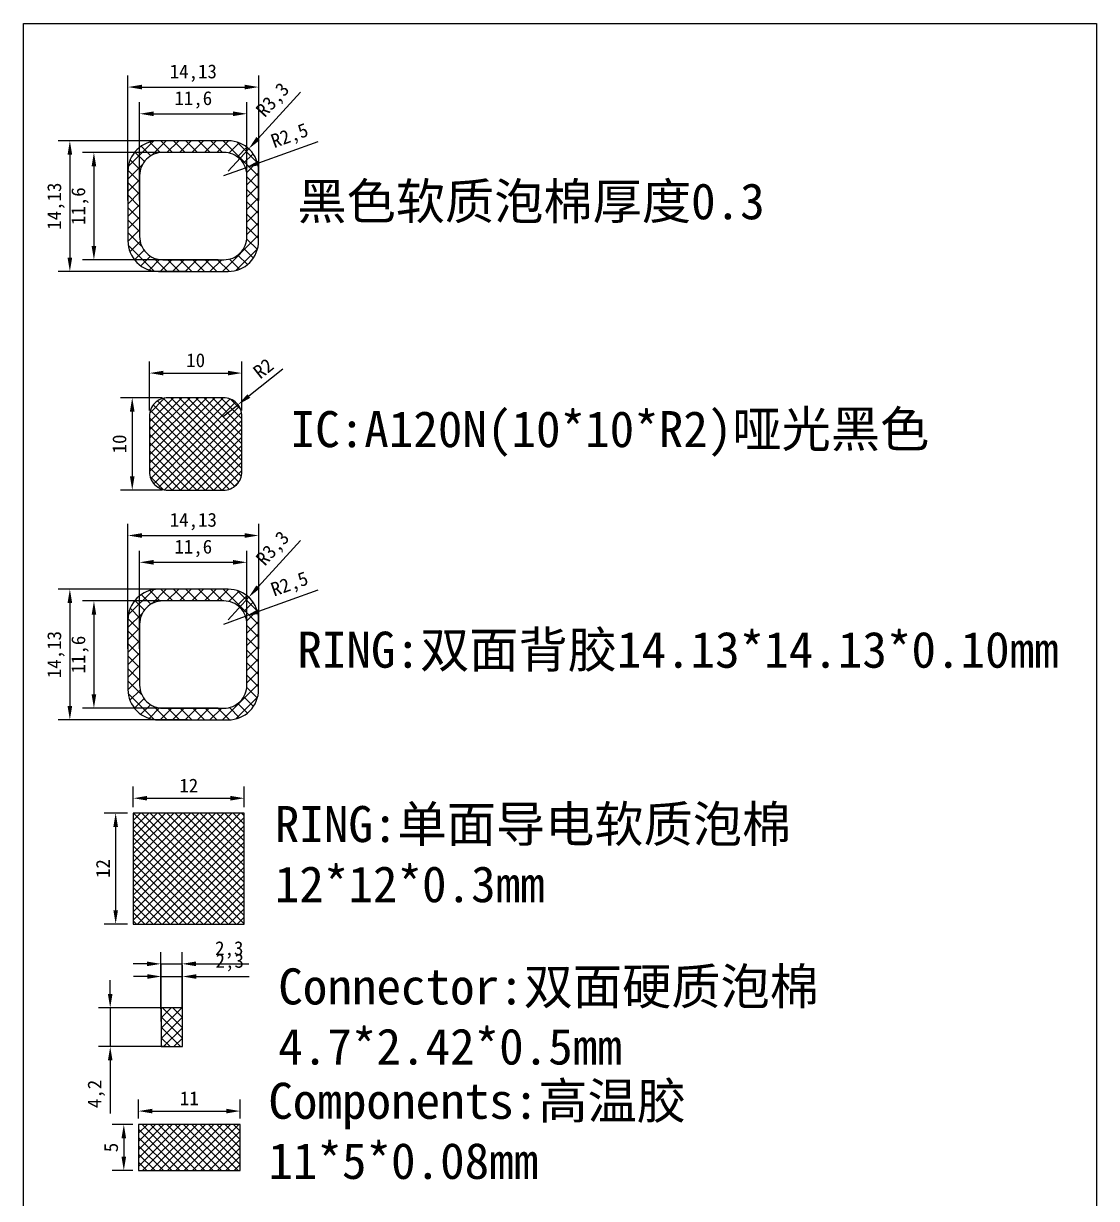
# Model space of a CAD drawing. Header units: millimetres. Extents: x 1564 to 1881, y 393 to 598.
# Drawn here: x 1765 to 1881, y 471.3 to 598.3 of the extents above; entities that cross this region are included whole.
import ezdxf

# ---------------------------------------------------------------- set-up
doc = ezdxf.new("R2010")
doc.units = ezdxf.units.MM
doc.header["$LTSCALE"] = 0.02
for name, color, linetype in [('Adhevise', 44, 'Continuous'), ('dim', 4, 'Continuous'), ('IC', 6, 'Continuous'), ('Ring', 7, 'Continuous'), ('图框', 7, 'Continuous')]:
    doc.layers.add(name, color=color, linetype=linetype)
doc.styles.get("Standard").update_dxf_attribs({"font": ''})
doc.styles.get('Standard').set_extended_font_data('SimSun')
doc.dimstyles.new('ISO-25', dxfattribs={"dimtxt": 1.5, "dimasz": 1.5, "dimexe": 1.25, "dimexo": 0.625, "dimtad": 1, "dimtxsty": 'Standard', "dimcen": 2.5, "dimadec": 0, "dimazin": 0, "dimtfac": 1, "dimtmove": 0, "dimatfit": 3, "dimfxl": 1, "dimarcsym": 0})

# ---------------------------------------------------------------- blocks, each defined once
blk = doc.blocks.new('*D44')
at = {"layer": 'Defpoints', "color": 0, "transparency": 16777216}
for p in [(1788.59, 560.52), (1778.59, 555.86), (1788.59, 555.86)]:
    blk.add_point(p, dxfattribs=at)
at = {"layer": 'dim', "color": 0, "lineweight": -2, "transparency": 16777216}
for p, q in [((1778.59, 556.49), (1778.59, 561.77)), ((1788.59, 556.49), (1788.59, 561.77)), ((1780.09, 560.52), (1787.09, 560.52))]:
    blk.add_line(p, q, dxfattribs=at)
at = {"layer": 'dim', "color": 0, "transparency": 16777216}
for points in [[(1780.09, 560.77), (1780.09, 560.27), (1778.59, 560.52)], [(1787.09, 560.77), (1787.09, 560.27), (1788.59, 560.52)]]:
    blk.add_solid(points, dxfattribs=at)
at = {"layer": 'dim', "color": 0, "transparency": 16777216, "insert": (1783.59, 561.9), "char_height": 1.5, "attachment_point": 5}
blk.add_mtext('10', dxfattribs=at)
blk = doc.blocks.new('*D45')
at = {"layer": 'Defpoints', "color": 0, "transparency": 16777216}
for p in [(1780.59, 557.86), (1776.73, 547.86), (1780.59, 547.86)]:
    blk.add_point(p, dxfattribs=at)
at = {"layer": 'dim', "color": 0, "lineweight": -2, "transparency": 16777216}
for p, q in [((1779.96, 557.86), (1775.48, 557.86)), ((1776.73, 556.36), (1776.73, 549.36)), ((1779.96, 547.86), (1775.48, 547.86))]:
    blk.add_line(p, q, dxfattribs=at)
at = {"layer": 'dim', "color": 0, "transparency": 16777216}
for points in [[(1776.48, 556.36), (1776.98, 556.36), (1776.73, 557.86)], [(1776.48, 549.36), (1776.98, 549.36), (1776.73, 547.86)]]:
    blk.add_solid(points, dxfattribs=at)
at = {"layer": 'dim', "color": 0, "transparency": 16777216, "insert": (1775.35, 552.86), "char_height": 1.5, "attachment_point": 5, "rotation": 90}
blk.add_mtext('10', dxfattribs=at)
blk = doc.blocks.new('*D46')
at = {"layer": 'Defpoints', "color": 0, "transparency": 16777216}
for p in [(1788.16, 557.1), (1786.59, 555.86)]:
    blk.add_point(p, dxfattribs=at)
at = {"layer": 'dim', "color": 0, "lineweight": -2, "transparency": 16777216}
for p, q in [((1793, 560.94), (1789.33, 558.04)), ((1786.59, 555.86), (1788.16, 557.1))]:
    blk.add_line(p, q, dxfattribs=at)
at = {"layer": 'dim', "color": 0, "transparency": 16777216}
blk.add_solid([(1789.18, 558.23), (1789.49, 557.84), (1788.16, 557.1)], dxfattribs=at)
at = {"layer": 'dim', "color": 0, "transparency": 16777216, "insert": (1790.9, 561.03), "char_height": 1.5, "attachment_point": 5, "rotation": 38.3927}
blk.add_mtext('R2', dxfattribs=at)
blk = doc.blocks.new('*D47')
at = {"layer": 'Defpoints', "color": 0, "transparency": 16777216}
for p in [(1790.4, 542.96), (1776.27, 530.08), (1790.4, 530.08)]:
    blk.add_point(p, dxfattribs=at)
at = {"layer": 'dim', "color": 0, "lineweight": -2, "transparency": 16777216}
for p, q in [((1776.27, 530.71), (1776.27, 544.21)), ((1790.4, 530.71), (1790.4, 544.21)), ((1777.77, 542.96), (1788.9, 542.96))]:
    blk.add_line(p, q, dxfattribs=at)
at = {"layer": 'dim', "color": 0, "transparency": 16777216}
for points in [[(1777.77, 543.21), (1777.77, 542.71), (1776.27, 542.96)], [(1788.9, 543.21), (1788.9, 542.71), (1790.4, 542.96)]]:
    blk.add_solid(points, dxfattribs=at)
at = {"layer": 'dim', "color": 0, "transparency": 16777216, "insert": (1783.33, 544.46), "char_height": 1.5, "attachment_point": 5}
blk.add_mtext('14,13', dxfattribs=at)
blk = doc.blocks.new('*D48')
at = {"layer": 'Defpoints', "color": 0, "transparency": 16777216}
for p in [(1783.33, 537.15), (1769.99, 523.02), (1783.33, 523.02)]:
    blk.add_point(p, dxfattribs=at)
at = {"layer": 'dim', "color": 0, "lineweight": -2, "transparency": 16777216}
for p, q in [((1782.71, 537.15), (1768.74, 537.15)), ((1769.99, 535.65), (1769.99, 524.52)), ((1782.71, 523.02), (1768.74, 523.02))]:
    blk.add_line(p, q, dxfattribs=at)
at = {"layer": 'dim', "color": 0, "transparency": 16777216}
for points in [[(1769.74, 535.65), (1770.24, 535.65), (1769.99, 537.15)], [(1769.74, 524.52), (1770.24, 524.52), (1769.99, 523.02)]]:
    blk.add_solid(points, dxfattribs=at)
at = {"layer": 'dim', "color": 0, "transparency": 16777216, "insert": (1768.49, 530.08), "char_height": 1.5, "attachment_point": 5, "rotation": 90}
blk.add_mtext('14,13', dxfattribs=at)
blk = doc.blocks.new('*D49')
at = {"layer": 'Defpoints', "color": 0, "transparency": 16777216}
for p in [(1789.13, 540.06), (1777.53, 530.08), (1789.13, 530.08)]:
    blk.add_point(p, dxfattribs=at)
at = {"layer": 'dim', "color": 0, "lineweight": -2, "transparency": 16777216}
for p, q in [((1777.53, 530.71), (1777.53, 541.31)), ((1789.13, 530.71), (1789.13, 541.31)), ((1779.03, 540.06), (1787.63, 540.06))]:
    blk.add_line(p, q, dxfattribs=at)
at = {"layer": 'dim', "color": 0, "transparency": 16777216}
for points in [[(1779.03, 540.31), (1779.03, 539.81), (1777.53, 540.06)], [(1787.63, 540.31), (1787.63, 539.81), (1789.13, 540.06)]]:
    blk.add_solid(points, dxfattribs=at)
at = {"layer": 'dim', "color": 0, "transparency": 16777216, "insert": (1783.33, 541.56), "char_height": 1.5, "attachment_point": 5}
blk.add_mtext('11,6', dxfattribs=at)
blk = doc.blocks.new('*D50')
at = {"layer": 'Defpoints', "color": 0, "transparency": 16777216}
for p in [(1786.63, 535.88), (1772.59, 524.28), (1786.63, 524.28)]:
    blk.add_point(p, dxfattribs=at)
at = {"layer": 'dim', "color": 0, "lineweight": -2, "transparency": 16777216}
for p, q in [((1786.01, 535.88), (1771.34, 535.88)), ((1772.59, 534.38), (1772.59, 525.78)), ((1786.01, 524.28), (1771.34, 524.28))]:
    blk.add_line(p, q, dxfattribs=at)
at = {"layer": 'dim', "color": 0, "transparency": 16777216}
for points in [[(1772.34, 534.38), (1772.84, 534.38), (1772.59, 535.88)], [(1772.34, 525.78), (1772.84, 525.78), (1772.59, 524.28)]]:
    blk.add_solid(points, dxfattribs=at)
at = {"layer": 'dim', "color": 0, "transparency": 16777216, "insert": (1771.09, 530.08), "char_height": 1.5, "attachment_point": 5, "rotation": 90}
blk.add_mtext('11,6', dxfattribs=at)
blk = doc.blocks.new('*D51')
at = {"layer": 'Defpoints', "color": 0, "transparency": 16777216}
for p in [(1789.32, 536.28), (1787.1, 533.85)]:
    blk.add_point(p, dxfattribs=at)
at = {"layer": 'dim', "color": 0, "lineweight": -2, "transparency": 16777216}
for p, q in [((1794.93, 542.42), (1790.33, 537.39)), ((1787.1, 533.85), (1789.32, 536.28))]:
    blk.add_line(p, q, dxfattribs=at)
at = {"layer": 'dim', "color": 0, "transparency": 16777216}
blk.add_solid([(1790.15, 537.56), (1790.52, 537.22), (1789.32, 536.28)], dxfattribs=at)
at = {"layer": 'dim', "color": 0, "transparency": 16777216, "insert": (1792.03, 541.47), "char_height": 1.5, "attachment_point": 5, "rotation": 47.5776}
blk.add_mtext('R3,3', dxfattribs=at)
blk = doc.blocks.new('*D52')
at = {"layer": 'Defpoints', "color": 0, "transparency": 16777216}
for p in [(1788.98, 534.23), (1786.63, 533.38)]:
    blk.add_point(p, dxfattribs=at)
at = {"layer": 'dim', "color": 0, "lineweight": -2, "transparency": 16777216}
for p, q in [((1796.8, 537.05), (1790.39, 534.74)), ((1786.63, 533.38), (1788.98, 534.23))]:
    blk.add_line(p, q, dxfattribs=at)
at = {"layer": 'dim', "color": 0, "transparency": 16777216}
blk.add_solid([(1790.31, 534.97), (1790.48, 534.5), (1788.98, 534.23)], dxfattribs=at)
at = {"layer": 'dim', "color": 0, "transparency": 16777216, "insert": (1793.79, 537.56), "char_height": 1.5, "attachment_point": 5, "rotation": 19.8326}
blk.add_mtext('R2,5', dxfattribs=at)
blk = doc.blocks.new('*D53')
at = {"layer": 'Defpoints', "color": 0, "transparency": 16777216}
for p in [(1788.84, 514.55), (1776.84, 512.94), (1788.84, 512.94)]:
    blk.add_point(p, dxfattribs=at)
at = {"layer": 'dim', "color": 0, "lineweight": -2, "transparency": 16777216}
for p, q in [((1776.84, 513.57), (1776.84, 515.8)), ((1788.84, 513.57), (1788.84, 515.8)), ((1778.34, 514.55), (1787.34, 514.55))]:
    blk.add_line(p, q, dxfattribs=at)
at = {"layer": 'dim', "color": 0, "transparency": 16777216}
for points in [[(1778.34, 514.8), (1778.34, 514.3), (1776.84, 514.55)], [(1787.34, 514.8), (1787.34, 514.3), (1788.84, 514.55)]]:
    blk.add_solid(points, dxfattribs=at)
at = {"layer": 'dim', "color": 0, "transparency": 16777216, "insert": (1782.84, 515.92), "char_height": 1.5, "attachment_point": 5}
blk.add_mtext('12', dxfattribs=at)
blk = doc.blocks.new('*D54')
at = {"layer": 'Defpoints', "color": 0, "transparency": 16777216}
for p in [(1776.84, 512.94), (1774.94, 500.94), (1776.84, 500.94)]:
    blk.add_point(p, dxfattribs=at)
at = {"layer": 'dim', "color": 0, "lineweight": -2, "transparency": 16777216}
for p, q in [((1776.22, 512.94), (1773.69, 512.94)), ((1774.94, 511.44), (1774.94, 502.44)), ((1776.22, 500.94), (1773.69, 500.94))]:
    blk.add_line(p, q, dxfattribs=at)
at = {"layer": 'dim', "color": 0, "transparency": 16777216}
for points in [[(1774.69, 511.44), (1775.19, 511.44), (1774.94, 512.94)], [(1774.69, 502.44), (1775.19, 502.44), (1774.94, 500.94)]]:
    blk.add_solid(points, dxfattribs=at)
at = {"layer": 'dim', "color": 0, "transparency": 16777216, "insert": (1773.56, 506.94), "char_height": 1.5, "attachment_point": 5, "rotation": 90}
blk.add_mtext('12', dxfattribs=at)
blk = doc.blocks.new('*D57')
at = {"layer": 'Defpoints', "color": 0, "transparency": 16777216}
for p in [(1788.4, 480.72), (1777.4, 479.28), (1788.4, 479.28)]:
    blk.add_point(p, dxfattribs=at)
at = {"layer": 'dim', "color": 0, "lineweight": -2, "transparency": 16777216}
for p, q in [((1777.4, 479.91), (1777.4, 481.97)), ((1788.4, 479.91), (1788.4, 481.97)), ((1778.9, 480.72), (1786.9, 480.72))]:
    blk.add_line(p, q, dxfattribs=at)
at = {"layer": 'dim', "color": 0, "transparency": 16777216}
for points in [[(1778.9, 480.97), (1778.9, 480.47), (1777.4, 480.72)], [(1786.9, 480.97), (1786.9, 480.47), (1788.4, 480.72)]]:
    blk.add_solid(points, dxfattribs=at)
at = {"layer": 'dim', "color": 0, "transparency": 16777216, "insert": (1782.9, 482.1), "char_height": 1.5, "attachment_point": 5}
blk.add_mtext('11', dxfattribs=at)
blk = doc.blocks.new('*D58')
at = {"layer": 'Defpoints', "color": 0, "transparency": 16777216}
for p in [(1777.4, 479.28), (1775.82, 474.28), (1777.4, 474.28)]:
    blk.add_point(p, dxfattribs=at)
at = {"layer": 'dim', "color": 0, "lineweight": -2, "transparency": 16777216}
for p, q in [((1776.78, 479.28), (1774.57, 479.28)), ((1775.82, 477.78), (1775.82, 475.78)), ((1776.78, 474.28), (1774.57, 474.28))]:
    blk.add_line(p, q, dxfattribs=at)
at = {"layer": 'dim', "color": 0, "transparency": 16777216}
for points in [[(1775.57, 477.78), (1776.07, 477.78), (1775.82, 479.28)], [(1775.57, 475.78), (1776.07, 475.78), (1775.82, 474.28)]]:
    blk.add_solid(points, dxfattribs=at)
at = {"layer": 'dim', "color": 0, "transparency": 16777216, "insert": (1774.45, 476.78), "char_height": 1.5, "attachment_point": 5, "rotation": 90}
blk.add_mtext('5', dxfattribs=at)
blk = doc.blocks.new('*D62')
at = {"layer": 'Defpoints', "color": 0}
for p in [(1790.4, 591.45), (1776.27, 578.57), (1790.4, 578.57)]:
    blk.add_point(p, dxfattribs=at)
at = {"layer": 'dim', "color": 0, "lineweight": -2}
for p, q in [((1776.27, 579.2), (1776.27, 592.7)), ((1790.4, 579.2), (1790.4, 592.7)), ((1777.77, 591.45), (1788.9, 591.45))]:
    blk.add_line(p, q, dxfattribs=at)
at = {"layer": 'dim', "color": 0}
for points in [[(1777.77, 591.7), (1777.77, 591.2), (1776.27, 591.45)], [(1788.9, 591.7), (1788.9, 591.2), (1790.4, 591.45)]]:
    blk.add_solid(points, dxfattribs=at)
at = {"layer": 'dim', "color": 0, "insert": (1783.33, 592.95), "char_height": 1.5, "attachment_point": 5}
blk.add_mtext('14,13', dxfattribs=at)
blk = doc.blocks.new('*D63')
at = {"layer": 'Defpoints', "color": 0}
for p in [(1783.33, 585.64), (1769.99, 571.51), (1783.33, 571.51)]:
    blk.add_point(p, dxfattribs=at)
at = {"layer": 'dim', "color": 0, "lineweight": -2}
for p, q in [((1782.71, 585.64), (1768.74, 585.64)), ((1769.99, 584.14), (1769.99, 573.01)), ((1782.71, 571.51), (1768.74, 571.51))]:
    blk.add_line(p, q, dxfattribs=at)
at = {"layer": 'dim', "color": 0}
for points in [[(1769.74, 584.14), (1770.24, 584.14), (1769.99, 585.64)], [(1769.74, 573.01), (1770.24, 573.01), (1769.99, 571.51)]]:
    blk.add_solid(points, dxfattribs=at)
at = {"layer": 'dim', "color": 0, "insert": (1768.49, 578.57), "char_height": 1.5, "attachment_point": 5, "rotation": 90}
blk.add_mtext('14,13', dxfattribs=at)
blk = doc.blocks.new('*D64')
at = {"layer": 'Defpoints', "color": 0}
for p in [(1789.13, 588.56), (1777.53, 578.57), (1789.13, 578.57)]:
    blk.add_point(p, dxfattribs=at)
at = {"layer": 'dim', "color": 0, "lineweight": -2}
for p, q in [((1777.53, 579.2), (1777.53, 589.81)), ((1789.13, 579.2), (1789.13, 589.81)), ((1779.03, 588.56), (1787.63, 588.56))]:
    blk.add_line(p, q, dxfattribs=at)
at = {"layer": 'dim', "color": 0}
for points in [[(1779.03, 588.81), (1779.03, 588.31), (1777.53, 588.56)], [(1787.63, 588.81), (1787.63, 588.31), (1789.13, 588.56)]]:
    blk.add_solid(points, dxfattribs=at)
at = {"layer": 'dim', "color": 0, "insert": (1783.33, 590.06), "char_height": 1.5, "attachment_point": 5}
blk.add_mtext('11,6', dxfattribs=at)
blk = doc.blocks.new('*D65')
at = {"layer": 'Defpoints', "color": 0}
for p in [(1786.63, 584.37), (1772.59, 572.77), (1786.63, 572.77)]:
    blk.add_point(p, dxfattribs=at)
at = {"layer": 'dim', "color": 0, "lineweight": -2}
for p, q in [((1786.01, 584.37), (1771.34, 584.37)), ((1772.59, 582.87), (1772.59, 574.27)), ((1786.01, 572.77), (1771.34, 572.77))]:
    blk.add_line(p, q, dxfattribs=at)
at = {"layer": 'dim', "color": 0}
for points in [[(1772.34, 582.87), (1772.84, 582.87), (1772.59, 584.37)], [(1772.34, 574.27), (1772.84, 574.27), (1772.59, 572.77)]]:
    blk.add_solid(points, dxfattribs=at)
at = {"layer": 'dim', "color": 0, "insert": (1771.09, 578.57), "char_height": 1.5, "attachment_point": 5, "rotation": 90}
blk.add_mtext('11,6', dxfattribs=at)
blk = doc.blocks.new('*D66')
at = {"layer": 'Defpoints', "color": 0}
for p in [(1789.32, 584.77), (1787.1, 582.34)]:
    blk.add_point(p, dxfattribs=at)
at = {"layer": 'dim', "color": 0, "lineweight": -2}
for p, q in [((1794.93, 590.91), (1790.33, 585.88)), ((1787.1, 582.34), (1789.32, 584.77))]:
    blk.add_line(p, q, dxfattribs=at)
at = {"layer": 'dim', "color": 0}
blk.add_solid([(1790.15, 586.05), (1790.52, 585.71), (1789.32, 584.77)], dxfattribs=at)
at = {"layer": 'dim', "color": 0, "insert": (1792.03, 589.96), "char_height": 1.5, "attachment_point": 5, "rotation": 47.5776}
blk.add_mtext('R3,3', dxfattribs=at)
blk = doc.blocks.new('*D67')
at = {"layer": 'Defpoints', "color": 0}
for p in [(1788.98, 582.72), (1786.63, 581.87), (1782.12, 496.64), (1779.82, 491.15), (1782.12, 491.15)]:
    blk.add_point(p, dxfattribs=at)
at = {"layer": 'dim', "color": 0, "lineweight": -2}
for p, q in [((1796.81, 585.54), (1790.39, 583.23)), ((1786.63, 581.87), (1788.98, 582.72)), ((1779.82, 491.78), (1779.82, 497.89)), ((1782.12, 491.78), (1782.12, 497.89)), ((1778.32, 496.64), (1776.82, 496.64)), ((1779.82, 496.64), (1782.12, 496.64)), ((1783.62, 496.64), (1789.33, 496.64))]:
    blk.add_line(p, q, dxfattribs=at)
at = {"layer": 'dim', "color": 0}
for points in [[(1790.31, 583.47), (1790.48, 583), (1788.98, 582.72)], [(1778.32, 496.89), (1778.32, 496.39), (1779.82, 496.64)], [(1783.62, 496.89), (1783.62, 496.39), (1782.12, 496.64)]]:
    blk.add_solid(points, dxfattribs=at)
at = {"layer": 'dim', "color": 0, "insert": (1793.8, 586.05), "char_height": 1.5, "attachment_point": 5, "rotation": 19.8326}
blk.add_mtext('R2,5', dxfattribs=at)
at = {"layer": 'dim', "color": 0, "insert": (1787.22, 498.14), "char_height": 1.5, "attachment_point": 5}
blk.add_mtext('2,3', dxfattribs=at)
blk = doc.blocks.new('*D70')
at = {"layer": 'Defpoints', "color": 0}
for p in [(1782.17, 495.27), (1779.87, 489.79), (1782.17, 489.79)]:
    blk.add_point(p, dxfattribs=at)
at = {"layer": 'dim', "color": 0, "lineweight": -2}
for p, q in [((1779.87, 490.41), (1779.87, 496.52)), ((1782.17, 490.41), (1782.17, 496.52)), ((1778.37, 495.27), (1776.87, 495.27)), ((1779.87, 495.27), (1782.17, 495.27)), ((1783.67, 495.27), (1789.38, 495.27))]:
    blk.add_line(p, q, dxfattribs=at)
at = {"layer": 'dim', "color": 0}
for points in [[(1778.37, 495.52), (1778.37, 495.02), (1779.87, 495.27)], [(1783.67, 495.52), (1783.67, 495.02), (1782.17, 495.27)]]:
    blk.add_solid(points, dxfattribs=at)
at = {"layer": 'dim', "color": 0, "insert": (1787.27, 496.77), "char_height": 1.5, "attachment_point": 5}
blk.add_mtext('2,3', dxfattribs=at)
blk = doc.blocks.new('*D71')
at = {"layer": 'Defpoints', "color": 0}
for p in [(1781.02, 491.89), (1774.35, 487.69), (1781.02, 487.69)]:
    blk.add_point(p, dxfattribs=at)
at = {"layer": 'dim', "color": 0, "lineweight": -2}
for p, q in [((1774.35, 493.39), (1774.35, 494.89)), ((1780.39, 491.89), (1773.1, 491.89)), ((1774.35, 491.89), (1774.35, 487.69)), ((1780.39, 487.69), (1773.1, 487.69)), ((1774.35, 486.19), (1774.35, 480.45))]:
    blk.add_line(p, q, dxfattribs=at)
at = {"layer": 'dim', "color": 0}
for points in [[(1774.1, 493.39), (1774.6, 493.39), (1774.35, 491.89)], [(1774.1, 486.19), (1774.6, 486.19), (1774.35, 487.69)]]:
    blk.add_solid(points, dxfattribs=at)
at = {"layer": 'dim', "color": 0, "insert": (1772.85, 482.57), "char_height": 1.5, "attachment_point": 5, "rotation": 90}
blk.add_mtext('4,2', dxfattribs=at)

msp = doc.modelspace()

# ---------------------------------------------------------------- hatches: boundary and pattern name
at = {"layer": 'dim'}
h = msp.add_hatch(dxfattribs=at)
h.set_pattern_fill('ANSI37', color=1, scale=0.3, style=0)
h.set_pattern_definition([(45, (158.2863, 115.2367), (-0.6735192, 0.6735192), []), (135, (158.2863, 115.2367), (-0.6735192, -0.6735192), [])])
edge = h.paths.add_edge_path()
edge.add_line((1776.266, 582.339), (1776.266, 574.809))
edge.add_arc((1779.566, 574.809), 3.3, 180, 270)
edge.add_line((1779.566, 571.509), (1787.096, 571.509))
edge.add_arc((1787.096, 574.809), 3.3, 270, 360)
edge.add_line((1790.396, 574.809), (1790.396, 582.339))
edge.add_arc((1787.096, 582.339), 3.3, 0, 90)
edge.add_line((1787.096, 585.639), (1779.566, 585.639))
edge.add_arc((1779.566, 582.339), 3.3, 90, 180)
edge = h.paths.add_edge_path(flags=16)
edge.add_line((1780.031, 572.774), (1786.631, 572.774))
edge.add_arc((1786.631, 575.274), 2.5, 270, 360)
edge.add_line((1789.131, 575.274), (1789.131, 581.874))
edge.add_arc((1786.631, 581.874), 2.5, 0, 90)
edge.add_line((1786.631, 584.374), (1780.031, 584.374))
edge.add_arc((1780.031, 581.874), 2.5, 90, 180)
edge.add_line((1777.531, 581.874), (1777.531, 575.274))
edge.add_arc((1780.031, 575.274), 2.5, 180, 270)
h = msp.add_hatch(dxfattribs=at)
h.set_pattern_fill('ANSI37', color=1, scale=0.3, style=0)
h.set_pattern_definition([(45, (158.2863, 66.7455), (-0.6735192, 0.6735192), []), (135, (158.2863, 66.7455), (-0.6735192, -0.6735192), [])])
edge = h.paths.add_edge_path()
edge.add_line((1776.266, 533.847), (1776.266, 526.317))
edge.add_arc((1779.566, 526.317), 3.3, 180, 270)
edge.add_line((1779.566, 523.017), (1787.096, 523.017))
edge.add_arc((1787.096, 526.317), 3.3, 270, 360)
edge.add_line((1790.396, 526.317), (1790.396, 533.847))
edge.add_arc((1787.096, 533.847), 3.3, 0, 90)
edge.add_line((1787.096, 537.147), (1779.566, 537.147))
edge.add_arc((1779.566, 533.847), 3.3, 90, 180)
edge = h.paths.add_edge_path(flags=16)
edge.add_line((1780.031, 524.282), (1786.631, 524.282))
edge.add_arc((1786.631, 526.782), 2.5, 270, 360)
edge.add_line((1789.131, 526.782), (1789.131, 533.382))
edge.add_arc((1786.631, 533.382), 2.5, 0, 90)
edge.add_line((1786.631, 535.882), (1780.031, 535.882))
edge.add_arc((1780.031, 533.382), 2.5, 90, 180)
edge.add_line((1777.531, 533.382), (1777.531, 526.782))
edge.add_arc((1780.031, 526.782), 2.5, 180, 270)
h = msp.add_hatch(dxfattribs=at)
h.set_pattern_fill('ANSI37', color=1, scale=0.25, style=0)
h.set_pattern_definition([(45, (36.0633, -3.62386), (-0.561266, 0.561266), []), (135, (36.0633, -3.62386), (-0.561266, -0.561266), [])])
h.paths.add_polyline_path([(1779.868, 487.687), (1782.168, 487.687), (1782.168, 491.887), (1779.868, 491.887)])
at = {"layer": 'Ring'}
h = msp.add_hatch(dxfattribs=at)
h.set_pattern_fill('ANSI37', color=6, scale=0.2, style=0)
h.set_pattern_definition([(45, (11.4901, 133.40854), (-0.4490128, 0.4490128), []), (135, (11.4901, 133.40854), (-0.4490128, -0.4490128), [])])
edge = h.paths.add_edge_path()
edge.add_line((1780.59, 547.862), (1786.59, 547.862))
edge.add_arc((1786.59, 549.862), 2, 270, 360)
edge.add_line((1788.59, 549.862), (1788.59, 555.862))
edge.add_arc((1786.59, 555.862), 2, 0, 90)
edge.add_line((1786.59, 557.862), (1780.59, 557.862))
edge.add_arc((1780.59, 555.862), 2, 90, 180)
edge.add_line((1778.59, 555.862), (1778.59, 549.862))
edge.add_arc((1780.59, 549.862), 2, 180, 270)
h = msp.add_hatch(dxfattribs=at)
h.set_pattern_fill('ANSI37', color=1, scale=0.2, style=0)
h.set_pattern_definition([(45, (103.78645, 33.46856), (-0.4490128, 0.4490128), []), (135, (103.78645, 33.46856), (-0.4490128, -0.4490128), [])])
h.paths.add_polyline_path([(1776.844, 500.944), (1788.844, 500.944), (1788.844, 512.944), (1776.844, 512.944)])
h = msp.add_hatch(dxfattribs=at)
h.set_pattern_fill('ANSI37', color=2, scale=0.2, style=0)
h.set_pattern_definition([(45, (-18.4226, 4.38916), (-0.4490128, 0.4490128), []), (135, (-18.4226, 4.38916), (-0.4490128, -0.4490128), [])])
h.paths.add_polyline_path([(1777.405, 474.283), (1788.405, 474.283), (1788.405, 479.283), (1777.405, 479.283)])

# ---------------------------------------------------------------- linework, layer by layer
at = {"layer": 'Adhevise', "color": 1}
msp.add_lwpolyline([(1776.844, 500.944), (1788.844, 500.944), (1788.844, 512.944), (1776.844, 512.944)], close=True, dxfattribs=at)
at = {"layer": 'dim', "color": 1}
msp.add_lwpolyline([(1779.868, 487.687), (1782.168, 487.687), (1782.168, 491.887), (1779.868, 491.887)], close=True, dxfattribs=at)
at = {"layer": 'IC', "color": 6}
msp.add_lwpolyline([(1780.59, 547.862), (1786.59, 547.862, 0.4142136), (1788.59, 549.862), (1788.59, 555.862, 0.4142136), (1786.59, 557.862), (1780.59, 557.862, 0.4142136), (1778.59, 555.862), (1778.59, 549.862, 0.4142136)], format="xyb", close=True, dxfattribs=at)
at = {"layer": 'Ring', "color": 0}
msp.add_lwpolyline([(1764.978, 598.323), (1880.962, 598.323), (1880.962, 463.573), (1764.978, 463.573)], close=True, dxfattribs=at)
at = {"layer": 'Ring', "color": 1, "linetype": 'Continuous'}
for points in [[(1776.266, 582.339), (1776.266, 574.809, 0.4142136), (1779.566, 571.509), (1787.096, 571.509, 0.4142136), (1790.396, 574.809), (1790.396, 582.339, 0.4142136), (1787.096, 585.639), (1779.566, 585.639, 0.4142136)], [(1780.031, 572.774), (1786.631, 572.774, 0.4142136), (1789.131, 575.274), (1789.131, 581.874, 0.4142136), (1786.631, 584.374), (1780.031, 584.374, 0.4142136), (1777.531, 581.874), (1777.531, 575.274, 0.4142136)], [(1776.266, 533.847), (1776.266, 526.317, 0.4142136), (1779.566, 523.017), (1787.096, 523.017, 0.4142136), (1790.396, 526.317), (1790.396, 533.847, 0.4142136), (1787.096, 537.147), (1779.566, 537.147, 0.4142136)], [(1780.031, 524.282), (1786.631, 524.282, 0.4142136), (1789.131, 526.782), (1789.131, 533.382, 0.4142136), (1786.631, 535.882), (1780.031, 535.882, 0.4142136), (1777.531, 533.382), (1777.531, 526.782, 0.4142136)]]:
    msp.add_lwpolyline(points, format="xyb", close=True, dxfattribs=at)
at = {"layer": 'Ring', "color": 2}
msp.add_lwpolyline([(1777.405, 474.283), (1788.405, 474.283), (1788.405, 479.283), (1777.405, 479.283)], close=True, dxfattribs=at)

# ---------------------------------------------------------------- texts
at = {"layer": '图框', "char_height": 3.9, "width": 100, "attachment_point": 1}
for s, insert in [('黑色软质泡棉厚度0.3', (1794.581, 581.051)), ('IC:A120N(10*10*R2)哑光黑色', (1793.848, 556.412)), ('RING:双面背胶14.13*14.13*0.10mm', (1794.581, 532.56)), ('RING:单面导电软质泡棉\\P12*12*0.3mm', (1792.137, 513.706)), ('Connector:双面硬质泡棉\\P4.7*2.42*0.5mm', (1792.515, 496.15)), ('Components:高温胶\\P11*5*0.08mm', (1791.441, 483.782))]:
    msp.add_mtext(s, dxfattribs=dict(at, insert=insert))

# ---------------------------------------------------------------- dimensions: what is measured, and where the dimension line sits
at = {"layer": 'dim'}
for base, p1, p2, picture, middle in [((1790.396, 591.451), (1776.266, 578.574), (1790.396, 578.574), '*D62', (1783.331, 591.451)), ((1789.131, 588.556), (1777.531, 578.574), (1789.131, 578.574), '*D64', (1783.331, 588.556)), ((1790.396, 542.96), (1776.266, 530.082), (1790.396, 530.082), '*D47', (1783.331, 542.96)), ((1789.131, 540.065), (1777.531, 530.082), (1789.131, 530.082), '*D49', (1783.331, 540.065))]:
    dim = msp.add_linear_dim(base=base, p1=p1, p2=p2, dimstyle='ISO-25', dxfattribs=at)
    dim.commit()
    dim.dimension.update_dxf_attribs({"geometry": picture, "text_midpoint": middle, "dimtype": 160})
for center, mpoint, picture, middle in [((1787.096, 582.339), (1789.322, 584.775), '*D66', (1792.032, 589.964)), ((1786.631, 581.874), (1788.983, 582.722), '*D67', (1793.796, 586.053)), ((1786.59, 555.862), (1788.157, 557.104), '*D46', (1790.899, 561.031)), ((1787.096, 533.847), (1789.322, 536.284), '*D51', (1792.029, 541.469)), ((1786.631, 533.382), (1788.983, 534.231), '*D52', (1793.793, 537.56))]:
    dim = msp.add_radius_dim(center=center, mpoint=mpoint, dimstyle='ISO-25', dxfattribs=at)
    dim.commit()
    dim.dimension.update_dxf_attribs({"geometry": picture, "text_midpoint": middle})
for base, p1, p2, picture, middle in [((1769.995, 571.509), (1783.331, 585.639), (1783.331, 571.509), '*D63', (1769.995, 578.574)), ((1772.59, 572.774), (1786.631, 584.374), (1786.631, 572.774), '*D65', (1772.59, 578.574)), ((1769.995, 523.017), (1783.331, 537.147), (1783.331, 523.017), '*D48', (1769.995, 530.082)), ((1772.59, 524.282), (1786.631, 535.882), (1786.631, 524.282), '*D50', (1772.59, 530.082))]:
    dim = msp.add_linear_dim(base=base, p1=p1, p2=p2, angle=90, dimstyle='ISO-25', dxfattribs=at)
    dim.commit()
    dim.dimension.update_dxf_attribs({"geometry": picture, "text_midpoint": middle, "dimtype": 160})
for base, p1, p2, picture, middle in [((1788.59, 560.521), (1778.59, 555.862), (1788.59, 555.862), '*D44', (1783.59, 561.896)), ((1788.844, 514.549), (1776.844, 512.944), (1788.844, 512.944), '*D53', (1782.844, 515.924)), ((1782.168, 495.273), (1779.868, 489.787), (1782.168, 489.787), '*D70', (1787.272, 496.773)), ((1788.405, 480.724), (1777.405, 479.283), (1788.405, 479.283), '*D57', (1782.905, 482.099))]:
    dim = msp.add_linear_dim(base=base, p1=p1, p2=p2, dimstyle='ISO-25', dxfattribs=at)
    dim.commit()
    dim.dimension.update_dxf_attribs({"geometry": picture, "text_midpoint": middle})
for base, p1, p2, picture, middle in [((1776.727, 547.862), (1780.59, 557.862), (1780.59, 547.862), '*D45', (1775.352, 552.862)), ((1774.937, 500.944), (1776.844, 512.944), (1776.844, 500.944), '*D54', (1773.562, 506.944)), ((1774.347, 487.687), (1781.018, 491.887), (1781.018, 487.687), '*D71', (1772.847, 482.566)), ((1775.821, 474.283), (1777.405, 479.283), (1777.405, 474.283), '*D58', (1774.446, 476.783))]:
    dim = msp.add_linear_dim(base=base, p1=p1, p2=p2, angle=90, dimstyle='ISO-25', dxfattribs=at)
    dim.commit()
    dim.dimension.update_dxf_attribs({"geometry": picture, "text_midpoint": middle})

doc.saveas('drawing.dxf')
